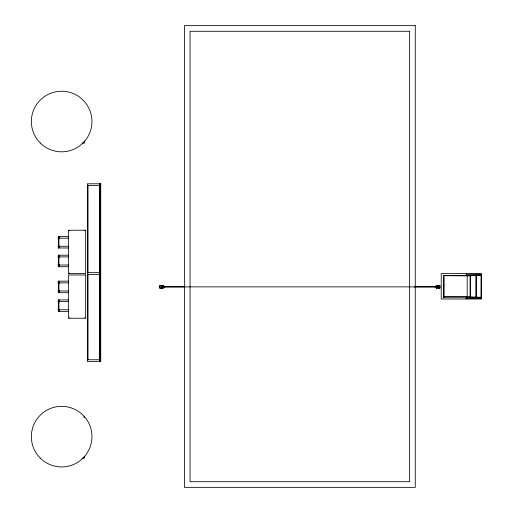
<?xml version="1.0" encoding="UTF-8"?>
<svg xmlns="http://www.w3.org/2000/svg" width="513" height="513" viewBox="0 0 513 513"><rect width="100%" height="100%" fill="white"/><g stroke="black" fill="none" stroke-linecap="round" stroke-linejoin="round"><path stroke-width="0.77" d="M58.713 236.968L58.578 237.525L59.245 236.968M59.245 266.202L59.245 265.644M59.245 281.695L58.578 282.253L58.713 281.695M59.245 310.929L59.245 310.371M58.713 247.446L58.379 247.163L58.713 246.888M58.713 256.282L58.379 256.006L58.777 255.756M58.713 266.202L58.456 265.715L58.912 265.92M58.777 292.141L58.379 291.891L58.777 291.64M58.713 301.009L58.379 300.733L58.713 300.451M58.713 310.929L58.456 310.442L58.912 310.647M467.196 275.385L481.047 275.071L480.982 297.335L467.208 296.751L467.202 275.885L443.54 275.654L466.67 275.423M444.117 275.654L443.54 275.654M444.111 297.008L443.578 296.828L443.976 297.149M480.97 275.128L481.508 275.128L481.438 297.335L480.822 297.367L481.162 297.553M69.402 317.816L69.024 317.855M84.106 417.306L83.876 416.877M85.023 317.855L84.645 317.816M84.658 230.613L84.985 230.581M69.39 273.153L69.063 273.185M69.063 230.581L69.39 230.613M481.527 275.436C481.008 274.32 481.066 275.789 481.13 275.507M481.38 297.534L481.598 297.226L481.034 297.123M481.162 297.174L480.61 297.457L481.053 297.303M481.444 297.611L467.196 297.213M480.938 275.34L467.208 275.847M59.245 247.446L59.245 246.888M59.245 256.282L59.245 255.724M59.245 282.253L58.905 281.9M59.245 292.173L59.245 291.615M59.245 301.009L59.245 300.451M83.876 142.556L83.876 141.979M83.876 457.667L83.876 457.089M480.861 275.026L480.867 275.346M82.016 143.082L84.324 143.082L84.324 140.774M87.402 185.559L99.522 185.559M68.774 236.435L58.341 236.435L58.341 247.978L68.774 247.978M58.771 238.147L68.774 238.147M58.771 246.259L68.774 246.259M68.774 255.192L58.341 255.192L58.341 266.734L68.774 266.734M58.771 256.904L68.774 256.904M58.771 265.016L68.774 265.016M87.402 272.659L99.522 272.659M466.06 274.295L481.63 274.295L481.63 273.602L441.231 273.602L441.231 298.996L481.63 298.996L481.63 298.303L465.817 298.303M87.402 274.436L99.522 274.436M68.774 281.162L58.341 281.162L58.341 292.705L68.774 292.705M58.771 282.875L68.774 282.875M443.553 285.395L444.111 285.395M161.262 286.664L162.429 286.664M437.243 286.664L438.41 286.664M161.262 286.735L162.429 286.735M437.243 286.735L438.41 286.735M161.255 286.876L183.994 286.876M415.684 286.876L438.423 286.876M164.211 286.876L435.46 286.876M161.262 287.094L162.429 287.024M437.243 287.024L438.41 287.024M58.771 290.986L68.774 290.986M467.202 296.719L443.854 296.713L443.854 297.168L466.67 297.174M68.774 299.919L58.341 299.919L58.341 311.462L68.774 311.462M58.771 301.631L68.774 301.631M58.771 309.743L68.774 309.743M87.402 359.76L99.522 359.76M82.016 458.192L84.324 458.192L84.324 456.48M466.336 273.602L466.336 275.885M466.336 296.719L466.336 298.996M444.117 276.821L444.117 295.777M443.54 276.821L443.54 295.777M438.115 287.094L437.538 287.094M162.134 287.094L161.557 287.094M100.131 183.782L100.131 361.537M99.522 183.782L99.522 361.537M88.012 185.559L88.012 272.659M88.012 274.436L88.012 359.76M84.324 416.351L84.324 417.499M59.514 237.872L59.514 238.43M59.514 245.984L59.514 246.541M59.514 256.628L59.514 257.186M59.514 264.74L59.514 265.298M59.514 282.599L59.514 283.157M59.514 290.711L59.514 291.269M59.514 301.355L59.514 301.913M59.514 309.467L59.514 310.025M58.771 236.435L58.771 247.978L58.771 236.435M58.771 255.192L58.771 266.734L58.771 255.192M58.771 281.162L58.771 292.705L58.771 281.162M58.771 299.919L58.771 311.462L58.771 299.919M58.091 238.077L58.636 238.224L58.091 238.077M58.091 246.189L58.636 246.336L58.091 246.189M58.091 256.833L58.636 256.981L58.091 256.833M58.091 264.945L58.636 265.093L58.091 264.945M58.091 282.804L58.636 282.952L58.091 282.804M58.091 290.916L58.636 291.063L58.091 290.916M58.091 301.561L58.636 301.708L58.091 301.561M58.091 309.672L58.636 309.82L58.091 309.672M161.39 286.408L161.39 288.165L159.755 288.165L159.755 285.594L161.39 285.594L161.39 286.408M184.616 286.838L184.949 286.972L184.635 286.793M414.536 286.838L414.889 286.927L414.555 286.793M438.346 286.876L438.282 288.165L439.923 288.165L439.923 285.594L438.282 285.594L438.346 286.876M443.27 275.532C444.034 277.341 444.951 274.237 443.27 275.532M443.27 296.828C444.034 298.63 444.951 295.533 443.27 296.828M415.261 25.65L184.411 25.65L184.411 487.35L415.261 487.35L415.261 25.65M409.63 31.287L190.047 31.287L190.047 481.713L409.63 481.713L409.63 31.287M100.734 183.782L87.402 183.782L87.402 361.537L100.734 361.537L100.734 183.782M85.684 230.241L68.37 230.241L68.37 273.525L85.684 273.525L85.684 230.241M85.684 274.968L68.37 274.968L68.37 318.252L85.684 318.252L85.684 274.968M476.333 275.269L475.897 275.269L475.891 297.264L476.333 297.264L476.346 275.269M470.536 275.436L470.1 275.436L470.094 297.181L470.536 297.181L470.549 275.436M161.294 285.69L159.851 285.69L159.851 288.069L161.294 288.069L161.294 285.69M439.827 285.69L438.378 285.69L438.378 288.069L439.827 288.069L439.827 285.69M40.226 142.954A30.299 30.299 0 0 0 90.916 129.372A30.299 30.299 0 0 0 53.807 92.263A30.299 30.299 0 0 0 40.226 142.954M40.226 458.064A30.299 30.299 0 0 0 90.916 444.482A30.299 30.299 0 0 0 53.807 407.373A30.299 30.299 0 0 0 40.226 458.064M436.223 288.049A1.359 1.359 0 0 0 438.262 286.876A1.359 1.359 0 0 0 436.223 285.703A1.359 1.359 0 0 0 436.223 288.049M436.326 287.883A1.161 1.161 0 0 0 438.064 286.876A1.161 1.161 0 0 0 436.326 285.876A1.161 1.161 0 0 0 436.326 287.883M162.089 288.049A1.359 1.359 0 0 0 164.128 286.876A1.359 1.359 0 0 0 162.089 285.703A1.359 1.359 0 0 0 162.089 288.049M162.191 287.883A1.161 1.161 0 0 0 163.929 286.876A1.161 1.161 0 0 0 162.191 285.876A1.161 1.161 0 0 0 162.191 287.883"/></g></svg>
